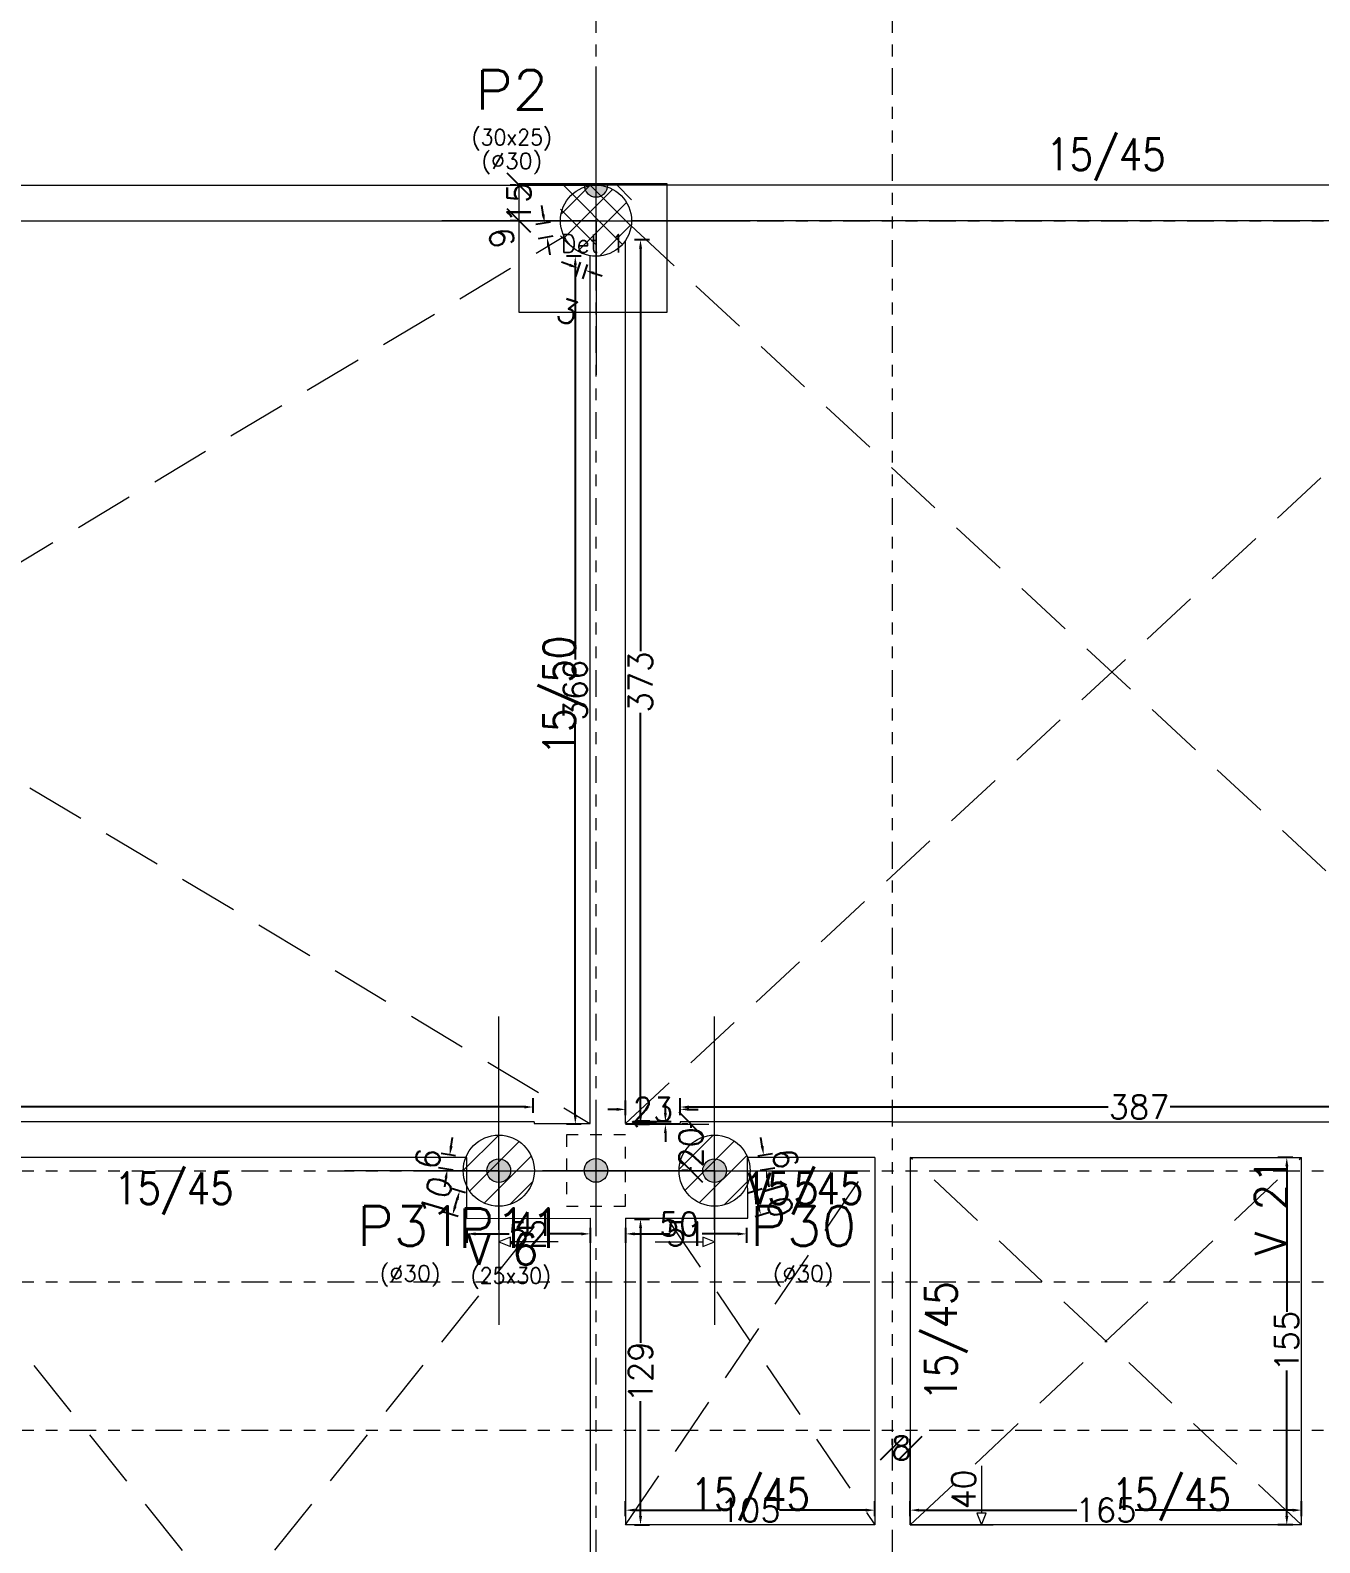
# Model space of a CAD drawing. Header units: metres. Extents: x 0 to 84, y 0 to 59.4.
# Drawn here: x 13.54 to 24.42, y 26.54 to 39.29 of the extents above; entities that cross this region are included whole.
import ezdxf
from ezdxf.enums import TextEntityAlignment as Align

# ---------------------------------------------------------------- set-up
doc = ezdxf.new("R2010")
doc.units = ezdxf.units.M
for name, pattern in [('CYPE_PUNTO', [0.075, 0, -0.075]), ('CYPE_RAYAPUNTOPUNTO', [0.45, 0.225, -0.075, 0, -0.075, 0, -0.075]), ('TRAZO_HUECO', [0.75, 0.5, -0.25])]:
    doc.linetypes.add(name, pattern=pattern)
doc.layers.get('0').update_dxf_attribs({"lineweight": 0})
for name, color, linetype, lineweight in [('COTA_COTAS', 2, 'Continuous', 0), ('COTA_FORMAS', 3, 'CYPE_RAYAPUNTOPUNTO', 0), ('COTA_TEXTO', 2, 'Continuous', 0), ('CSM_AREA', 5, 'Continuous', 0), ('CSM_LINHAS', 1, 'Continuous', 0), ('LJ_SIMB_ABER', 7, 'Continuous', 0), ('PILAR_BETAO', 2, 'Continuous', 20), ('PILAR_BETAO_APOIADO', 4, 'CYPE_PUNTO', 0), ('PILAR_DIM', 4, 'Continuous', 20), ('PILAR_EIXOS', 1, 'Continuous', 0), ('PILAR_HACH', 4, 'Continuous', 0), ('PILAR_REF', 3, 'Continuous', 20), ('PONTO_FIXO', 1, 'Continuous', 0), ('VIG_DIM_VIGAS', 3, 'Continuous', 15), ('VIG_FACES', 5, 'Continuous', 9), ('VIG_REF_VIGAS', 3, 'Continuous', 15)]:
    doc.layers.add(name, color=color, linetype=linetype, lineweight=lineweight)
doc.styles.add('CYPETXT', font='', dxfattribs={"height": 0.2})
doc.styles.add('CYPETXT_0.3', font='', dxfattribs={"height": 0.2})
doc.styles.get('CYPETXT').set_extended_font_data('romans')
doc.styles.get('CYPETXT_0.3').set_extended_font_data('romans')
doc.dimstyles.new('cype_arrow', dxfattribs={"dimtxt": 0.18, "dimasz": 0.075, "dimexe": 0.075, "dimexo": 0.075, "dimgap": 0, "dimtad": 0, "dimdec": 4, "dimzin": 0, "dimdsep": 46, "dimtxsty": 'CYPETXT_0.3', "dimcen": 0.09, "dimadec": 0, "dimazin": 0, "dimtfac": 1, "dimtdec": 4, "dimtofl": 0, "dimtmove": 2, "dimatfit": 3, "dimfxl": 1, "dimtolj": 1, "dimtzin": 0, "dimarcsym": 0})
doc.dimstyles.new('cype_oblique', dxfattribs={"dimtxt": 0.18, "dimasz": 0.18, "dimexe": 0.075, "dimexo": 0.075, "dimgap": 0, "dimtad": 0, "dimdec": 4, "dimzin": 0, "dimdsep": 46, "dimtxsty": 'CYPETXT_0.3', "dimblk": 'OBLIQUE', "dimtsz": 0.1, "dimcen": 0.09, "dimadec": 0, "dimazin": 0, "dimtfac": 1, "dimtdec": 4, "dimtofl": 0, "dimtmove": 2, "dimatfit": 3, "dimfxl": 1, "dimtolj": 1, "dimtzin": 0, "dimarcsym": 0})

# ---------------------------------------------------------------- blocks, each defined once
blk = doc.blocks.new('Eixos do pilar')
at = {"layer": 'PILAR_EIXOS'}
for p, q in [((0, -0.5), (0, 0.5)), ((-0.5, 0), (0.5, 0))]:
    blk.add_line(p, q, dxfattribs=at)
blk = doc.blocks.new('*D57')
at = {"layer": 'COTA_TEXTO', "color": 0, "lineweight": -2, "transparency": 16777216}
for p, q in [((20.965, 26.763), (20.965, 26.888)), ((21.04, 26.813), (22.369, 26.813)), ((24.19, 26.813), (22.861, 26.813)), ((24.265, 26.763), (24.265, 26.888))]:
    blk.add_line(p, q, dxfattribs=at)
at = {"layer": 'COTA_TEXTO', "color": 0, "transparency": 16777216}
for points in [[(21.04, 26.825), (21.04, 26.8), (20.965, 26.813)], [(24.19, 26.825), (24.19, 26.8), (24.265, 26.813)]]:
    blk.add_solid(points, dxfattribs=at)
at = {"layer": 'Defpoints', "color": 0, "transparency": 16777216}
for p in [(24.265, 26.813), (20.965, 26.688), (24.265, 26.688)]:
    blk.add_point(p, dxfattribs=at)
at = {"layer": 'COTA_TEXTO', "color": 0, "transparency": 16777216, "insert": (22.615, 26.813), "char_height": 0.2, "attachment_point": 5, "style": 'CYPETXT_0.3'}
blk.add_mtext('\\A1;165', dxfattribs=at)
blk = doc.blocks.new('*D58')
at = {"layer": 'COTA_TEXTO', "color": 0, "lineweight": -2, "transparency": 16777216}
for p, q in [((24.19, 29.788), (24.065, 29.788)), ((24.14, 29.713), (24.14, 28.484)), ((24.14, 26.763), (24.14, 27.992)), ((24.19, 26.688), (24.065, 26.688))]:
    blk.add_line(p, q, dxfattribs=at)
at = {"layer": 'COTA_TEXTO', "color": 0, "transparency": 16777216}
for points in [[(24.128, 29.713), (24.153, 29.713), (24.14, 29.788)], [(24.128, 26.763), (24.153, 26.763), (24.14, 26.688)]]:
    blk.add_solid(points, dxfattribs=at)
at = {"layer": 'Defpoints', "color": 0, "transparency": 16777216}
for p in [(24.14, 29.788), (24.265, 29.788), (24.265, 26.688)]:
    blk.add_point(p, dxfattribs=at)
at = {"layer": 'COTA_TEXTO', "color": 0, "transparency": 16777216, "insert": (24.14, 28.238), "char_height": 0.2, "attachment_point": 5, "rotation": 90, "style": 'CYPETXT_0.3'}
blk.add_mtext('\\A1;155', dxfattribs=at)
blk = doc.blocks.new('*D73')
at = {"layer": 'COTA_TEXTO', "color": 0, "lineweight": -2, "transparency": 16777216}
for p, q in [((19.716, 29.882), (19.704, 29.956)), ((19.679, 29.8), (19.802, 29.821)), ((19.699, 29.68), (19.822, 29.701)), ((19.761, 29.614), (19.773, 29.54))]:
    blk.add_line(p, q, dxfattribs=at)
at = {"layer": 'COTA_TEXTO', "color": 0, "transparency": 16777216}
for points in [[(19.728, 29.884), (19.704, 29.88), (19.728, 29.808)], [(19.773, 29.617), (19.748, 29.612), (19.748, 29.688)]]:
    blk.add_solid(points, dxfattribs=at)
at = {"layer": 'Defpoints', "color": 0, "transparency": 16777216}
for p in [(19.605, 29.788), (19.625, 29.668), (19.748, 29.688)]:
    blk.add_point(p, dxfattribs=at)
at = {"layer": 'COTA_TEXTO', "color": 0, "transparency": 16777216, "insert": (19.912, 29.777), "char_height": 0.2, "attachment_point": 5, "rotation": 279.4623, "style": 'CYPETXT_0.3'}
blk.add_mtext('\\A1;6', dxfattribs=at)
blk = doc.blocks.new('*D74')
at = {"layer": 'COTA_TEXTO', "color": 0, "lineweight": -2, "transparency": 16777216}
for p, q in [((19.597, 29.489), (19.717, 29.525)), ((19.666, 29.432), (19.683, 29.376)), ((19.657, 29.289), (19.777, 29.325))]:
    blk.add_line(p, q, dxfattribs=at)
at = {"layer": 'COTA_TEXTO', "color": 0, "transparency": 16777216}
for points in [[(19.678, 29.436), (19.654, 29.428), (19.645, 29.504)], [(19.695, 29.379), (19.671, 29.372), (19.705, 29.304)]]:
    blk.add_solid(points, dxfattribs=at)
at = {"layer": 'Defpoints', "color": 0, "transparency": 16777216}
for p in [(19.525, 29.468), (19.585, 29.268), (19.705, 29.304)]:
    blk.add_point(p, dxfattribs=at)
at = {"layer": 'COTA_TEXTO', "color": 0, "transparency": 16777216, "insert": (19.843, 29.454), "char_height": 0.2, "attachment_point": 5, "rotation": 286.6992, "style": 'CYPETXT_0.3'}
blk.add_mtext('\\A1;10', dxfattribs=at)
blk = doc.blocks.new('*D75')
at = {"layer": 'COTA_TEXTO', "color": 0, "lineweight": -2, "transparency": 16777216}
for p, q in [((18.565, 29.193), (18.565, 29.068)), ((18.64, 29.143), (18.939, 29.143)), ((19.51, 29.143), (19.211, 29.143)), ((19.585, 29.193), (19.585, 29.068))]:
    blk.add_line(p, q, dxfattribs=at)
at = {"layer": 'COTA_TEXTO', "color": 0, "transparency": 16777216}
for points in [[(18.64, 29.155), (18.64, 29.13), (18.565, 29.143)], [(19.51, 29.155), (19.51, 29.13), (19.585, 29.143)]]:
    blk.add_solid(points, dxfattribs=at)
at = {"layer": 'Defpoints', "color": 0, "transparency": 16777216}
for p in [(18.565, 29.268), (19.585, 29.268), (18.565, 29.143)]:
    blk.add_point(p, dxfattribs=at)
at = {"layer": 'COTA_TEXTO', "color": 0, "transparency": 16777216, "insert": (19.075, 29.143), "char_height": 0.2, "attachment_point": 5, "style": 'CYPETXT_0.3'}
blk.add_mtext('\\A1;51', dxfattribs=at)
blk = doc.blocks.new('*D76')
at = {"layer": 'COTA_TEXTO', "color": 0, "lineweight": -2, "transparency": 16777216}
for p, q in [((18.64, 29.268), (18.765, 29.268)), ((18.69, 29.193), (18.69, 28.224)), ((18.69, 26.763), (18.69, 27.732)), ((18.64, 26.688), (18.765, 26.688))]:
    blk.add_line(p, q, dxfattribs=at)
at = {"layer": 'COTA_TEXTO', "color": 0, "transparency": 16777216}
for points in [[(18.678, 29.193), (18.703, 29.193), (18.69, 29.268)], [(18.678, 26.763), (18.703, 26.763), (18.69, 26.688)]]:
    blk.add_solid(points, dxfattribs=at)
at = {"layer": 'Defpoints', "color": 0, "transparency": 16777216}
for p in [(18.565, 29.268), (18.565, 26.688), (18.69, 26.688)]:
    blk.add_point(p, dxfattribs=at)
at = {"layer": 'COTA_TEXTO', "color": 0, "transparency": 16777216, "insert": (18.69, 27.978), "char_height": 0.2, "attachment_point": 5, "rotation": 90, "style": 'CYPETXT_0.3'}
blk.add_mtext('\\A1;129', dxfattribs=at)
blk = doc.blocks.new('*D77')
at = {"layer": 'COTA_TEXTO', "color": 0, "lineweight": -2, "transparency": 16777216}
for p, q in [((18.565, 26.763), (18.565, 26.888)), ((18.64, 26.813), (19.369, 26.813)), ((20.59, 26.813), (19.861, 26.813)), ((20.665, 26.763), (20.665, 26.888))]:
    blk.add_line(p, q, dxfattribs=at)
at = {"layer": 'COTA_TEXTO', "color": 0, "transparency": 16777216}
for points in [[(18.64, 26.825), (18.64, 26.8), (18.565, 26.813)], [(20.59, 26.825), (20.59, 26.8), (20.665, 26.813)]]:
    blk.add_solid(points, dxfattribs=at)
at = {"layer": 'Defpoints', "color": 0, "transparency": 16777216}
for p in [(20.665, 26.813), (18.565, 26.688), (20.665, 26.688)]:
    blk.add_point(p, dxfattribs=at)
at = {"layer": 'COTA_TEXTO', "color": 0, "transparency": 16777216, "insert": (19.615, 26.813), "char_height": 0.2, "attachment_point": 5, "style": 'CYPETXT_0.3'}
blk.add_mtext('\\A1;105', dxfattribs=at)
blk = doc.blocks.new('*D78')
at = {"layer": 'COTA_TEXTO', "color": 0, "lineweight": -2, "transparency": 16777216}
for p, q in [((17.213, 29.489), (17.093, 29.525)), ((17.127, 29.376), (17.144, 29.432)), ((17.153, 29.289), (17.033, 29.325))]:
    blk.add_line(p, q, dxfattribs=at)
at = {"layer": 'COTA_TEXTO', "color": 0, "transparency": 16777216}
for points in [[(17.132, 29.436), (17.156, 29.428), (17.165, 29.504)], [(17.115, 29.379), (17.139, 29.372), (17.105, 29.304)]]:
    blk.add_solid(points, dxfattribs=at)
at = {"layer": 'Defpoints', "color": 0, "transparency": 16777216}
for p in [(17.165, 29.504), (17.285, 29.468), (17.225, 29.268)]:
    blk.add_point(p, dxfattribs=at)
at = {"layer": 'COTA_TEXTO', "color": 0, "transparency": 16777216, "insert": (16.967, 29.454), "char_height": 0.2, "attachment_point": 5, "rotation": 73.3008, "style": 'CYPETXT_0.3'}
blk.add_mtext('\\A1;10', dxfattribs=at)
blk = doc.blocks.new('*D79')
at = {"layer": 'COTA_TEXTO', "color": 0, "lineweight": -2, "transparency": 16777216}
for p, q in [((17.094, 29.882), (17.106, 29.956)), ((17.131, 29.8), (17.008, 29.821)), ((17.111, 29.68), (16.988, 29.701)), ((17.049, 29.614), (17.037, 29.54))]:
    blk.add_line(p, q, dxfattribs=at)
at = {"layer": 'COTA_TEXTO', "color": 0, "transparency": 16777216}
for points in [[(17.082, 29.884), (17.106, 29.88), (17.082, 29.808)], [(17.037, 29.617), (17.062, 29.612), (17.062, 29.688)]]:
    blk.add_solid(points, dxfattribs=at)
at = {"layer": 'Defpoints', "color": 0, "transparency": 16777216}
for p in [(17.082, 29.808), (17.205, 29.788), (17.185, 29.668)]:
    blk.add_point(p, dxfattribs=at)
at = {"layer": 'COTA_TEXTO', "color": 0, "transparency": 16777216, "insert": (16.898, 29.777), "char_height": 0.2, "attachment_point": 5, "rotation": 80.5377, "style": 'CYPETXT_0.3'}
blk.add_mtext('\\A1;6', dxfattribs=at)
blk = doc.blocks.new('*D82')
at = {"layer": 'COTA_TEXTO', "color": 0, "lineweight": -2, "transparency": 16777216}
for p, q in [((17.225, 29.193), (17.225, 29.068)), ((17.3, 29.143), (17.582, 29.143)), ((18.19, 29.143), (17.908, 29.143)), ((18.265, 29.193), (18.265, 29.068))]:
    blk.add_line(p, q, dxfattribs=at)
at = {"layer": 'COTA_TEXTO', "color": 0, "transparency": 16777216}
for points in [[(17.3, 29.155), (17.3, 29.13), (17.225, 29.143)], [(18.19, 29.155), (18.19, 29.13), (18.265, 29.143)]]:
    blk.add_solid(points, dxfattribs=at)
at = {"layer": 'Defpoints', "color": 0, "transparency": 16777216}
for p in [(17.225, 29.268), (18.265, 29.268), (17.225, 29.143)]:
    blk.add_point(p, dxfattribs=at)
at = {"layer": 'COTA_TEXTO', "color": 0, "transparency": 16777216, "insert": (17.745, 29.143), "char_height": 0.2, "attachment_point": 5, "style": 'CYPETXT_0.3'}
blk.add_mtext('\\A1;52', dxfattribs=at)
blk = doc.blocks.new('*D96')
at = {"layer": 'COTA_TEXTO', "color": 0, "lineweight": -2, "transparency": 16777216}
for p, q in [((18.094, 37.313), (18.023, 37.337)), ((18.181, 37.337), (18.142, 37.218)), ((18.241, 37.317), (18.202, 37.198)), ((18.297, 37.246), (18.368, 37.222))]:
    blk.add_line(p, q, dxfattribs=at)
at = {"layer": 'COTA_TEXTO', "color": 0, "transparency": 16777216}
for points in [[(18.098, 37.325), (18.09, 37.301), (18.165, 37.289)], [(18.301, 37.257), (18.293, 37.234), (18.225, 37.269)]]:
    blk.add_solid(points, dxfattribs=at)
at = {"layer": 'Defpoints', "color": 0, "transparency": 16777216}
for p in [(18.205, 37.408), (18.265, 37.388), (18.165, 37.289)]:
    blk.add_point(p, dxfattribs=at)
at = {"layer": 'COTA_TEXTO', "color": 0, "transparency": 16777216, "insert": (18.076, 36.921), "char_height": 0.2, "attachment_point": 5, "rotation": 341.5651, "style": 'CYPETXT_0.3'}
blk.add_mtext('\\A1;3', dxfattribs=at)
blk = doc.blocks.new('*D97')
at = {"layer": 'COTA_TEXTO', "color": 0, "lineweight": -2, "transparency": 16777216}
for p, q in [((17.869, 37.741), (17.857, 37.815)), ((17.931, 37.676), (17.808, 37.655)), ((17.951, 37.556), (17.828, 37.535)), ((17.914, 37.473), (17.926, 37.399))]:
    blk.add_line(p, q, dxfattribs=at)
at = {"layer": 'COTA_TEXTO', "color": 0, "transparency": 16777216}
for points in [[(17.882, 37.743), (17.857, 37.739), (17.882, 37.667)], [(17.926, 37.475), (17.902, 37.471), (17.902, 37.547)]]:
    blk.add_solid(points, dxfattribs=at)
at = {"layer": 'Defpoints', "color": 0, "transparency": 16777216}
for p in [(17.882, 37.667), (18.005, 37.688), (18.025, 37.568)]:
    blk.add_point(p, dxfattribs=at)
at = {"layer": 'COTA_TEXTO', "color": 0, "transparency": 16777216, "insert": (17.519, 37.545), "char_height": 0.2, "attachment_point": 5, "rotation": 279.4623, "style": 'CYPETXT_0.3'}
blk.add_mtext('\\A1;6', dxfattribs=at)
blk = doc.blocks.new('*D99')
at = {"layer": 'COTA_TEXTO', "color": 0, "lineweight": -2, "transparency": 16777216}
for p, q in [((18.19, 37.388), (18.065, 37.388)), ((18.14, 37.313), (18.14, 33.988)), ((18.14, 30.143), (18.14, 33.467)), ((18.19, 30.068), (18.065, 30.068))]:
    blk.add_line(p, q, dxfattribs=at)
at = {"layer": 'COTA_TEXTO', "color": 0, "transparency": 16777216}
for points in [[(18.128, 37.313), (18.153, 37.313), (18.14, 37.388)], [(18.128, 30.143), (18.153, 30.143), (18.14, 30.068)]]:
    blk.add_solid(points, dxfattribs=at)
at = {"layer": 'Defpoints', "color": 0, "transparency": 16777216}
for p in [(18.14, 37.388), (18.265, 37.388), (18.265, 30.068)]:
    blk.add_point(p, dxfattribs=at)
at = {"layer": 'COTA_TEXTO', "color": 0, "transparency": 16777216, "insert": (18.14, 33.728), "char_height": 0.2, "attachment_point": 5, "rotation": 90, "style": 'CYPETXT_0.3'}
blk.add_mtext('\\A1;366', dxfattribs=at)
blk = doc.blocks.new('*D101')
at = {"layer": 'COTA_TEXTO', "color": 0, "lineweight": -2, "transparency": 16777216}
for p, q in [((5.565, 30.163), (5.565, 30.288)), ((17.785, 30.163), (17.785, 30.288)), ((5.64, 30.213), (11.447, 30.213)), ((17.71, 30.213), (11.903, 30.213))]:
    blk.add_line(p, q, dxfattribs=at)
at = {"layer": 'COTA_TEXTO', "color": 0, "transparency": 16777216}
for points in [[(5.64, 30.225), (5.64, 30.2), (5.565, 30.213)], [(17.71, 30.225), (17.71, 30.2), (17.785, 30.213)]]:
    blk.add_solid(points, dxfattribs=at)
at = {"layer": 'Defpoints', "color": 0, "transparency": 16777216}
for p in [(17.785, 30.213), (5.565, 30.088), (17.785, 30.088)]:
    blk.add_point(p, dxfattribs=at)
at = {"layer": 'COTA_TEXTO', "color": 0, "transparency": 16777216, "insert": (11.675, 30.213), "char_height": 0.2, "attachment_point": 5, "style": 'CYPETXT_0.3'}
blk.add_mtext('\\A1;611', dxfattribs=at)
blk = doc.blocks.new('*D134')
at = {"layer": 'COTA_TEXTO', "color": 0, "lineweight": -2, "transparency": 16777216}
for p, q in [((19.025, 30.163), (19.025, 30.288)), ((26.765, 30.163), (26.765, 30.288)), ((19.1, 30.213), (22.634, 30.213)), ((26.69, 30.213), (23.156, 30.213))]:
    blk.add_line(p, q, dxfattribs=at)
at = {"layer": 'COTA_TEXTO', "color": 0, "transparency": 16777216}
for points in [[(19.1, 30.225), (19.1, 30.2), (19.025, 30.213)], [(26.69, 30.225), (26.69, 30.2), (26.765, 30.213)]]:
    blk.add_solid(points, dxfattribs=at)
at = {"layer": 'Defpoints', "color": 0, "transparency": 16777216}
for p in [(26.765, 30.213), (19.025, 30.088), (26.765, 30.088)]:
    blk.add_point(p, dxfattribs=at)
at = {"layer": 'COTA_TEXTO', "color": 0, "transparency": 16777216, "insert": (22.895, 30.213), "char_height": 0.2, "attachment_point": 5, "style": 'CYPETXT_0.3'}
blk.add_mtext('\\A1;387', dxfattribs=at)
blk = doc.blocks.new('*D136')
at = {"layer": 'COTA_TEXTO', "color": 0, "lineweight": -2, "transparency": 16777216}
for p, q in [((18.64, 37.528), (18.765, 37.528)), ((18.69, 37.453), (18.69, 34.058)), ((18.69, 30.143), (18.69, 33.537)), ((18.64, 30.068), (18.765, 30.068))]:
    blk.add_line(p, q, dxfattribs=at)
at = {"layer": 'COTA_TEXTO', "color": 0, "transparency": 16777216}
for points in [[(18.678, 37.453), (18.703, 37.453), (18.69, 37.528)], [(18.678, 30.143), (18.703, 30.143), (18.69, 30.068)]]:
    blk.add_solid(points, dxfattribs=at)
at = {"layer": 'Defpoints', "color": 0, "transparency": 16777216}
for p in [(18.565, 37.528), (18.565, 30.068), (18.69, 30.068)]:
    blk.add_point(p, dxfattribs=at)
at = {"layer": 'COTA_TEXTO', "color": 0, "transparency": 16777216, "insert": (18.69, 33.798), "char_height": 0.2, "attachment_point": 5, "rotation": 90, "style": 'CYPETXT_0.3'}
blk.add_mtext('\\A1;373', dxfattribs=at)
blk = doc.blocks.new('*D137')
at = {"layer": 'COTA_TEXTO', "color": 0, "lineweight": -2, "transparency": 16777216}
for p, q in [((18.565, 30.142895), (18.565, 30.267895)), ((19.025, 30.142895), (19.025, 30.267895)), ((18.49, 30.192895), (18.415, 30.192895)), ((19.1, 30.192895), (19.175, 30.192895))]:
    blk.add_line(p, q, dxfattribs=at)
at = {"layer": 'COTA_TEXTO', "color": 0, "transparency": 16777216}
for points in [[(18.49, 30.205395), (18.49, 30.180395), (18.565, 30.192895)], [(19.1, 30.205395), (19.1, 30.180395), (19.025, 30.192895)]]:
    blk.add_solid(points, dxfattribs=at)
at = {"layer": 'Defpoints', "color": 0, "transparency": 16777216}
for p in [(19.025, 30.192895), (18.565, 30.067895), (19.025, 30.067895)]:
    blk.add_point(p, dxfattribs=at)
at = {"layer": 'COTA_TEXTO', "color": 0, "transparency": 16777216, "insert": (18.795, 30.192895), "char_height": 0.2, "attachment_point": 5, "style": 'CYPETXT_0.3'}
blk.add_mtext('\\A1;23', dxfattribs=at)
blk = doc.blocks.new('*D138')
at = {"layer": 'COTA_TEXTO', "color": 0, "lineweight": -2, "transparency": 16777216}
for p, q in [((18.9, 30.162895), (18.9, 30.237895)), ((18.95, 30.087895), (18.825, 30.087895)), ((18.95, 30.067895), (18.825, 30.067895)), ((18.9, 29.992895), (18.9, 29.917895))]:
    blk.add_line(p, q, dxfattribs=at)
at = {"layer": 'COTA_TEXTO', "color": 0, "transparency": 16777216}
for points in [[(18.8875, 30.162895), (18.9125, 30.162895), (18.9, 30.087895)], [(18.8875, 29.992895), (18.9125, 29.992895), (18.9, 30.067895)]]:
    blk.add_solid(points, dxfattribs=at)
at = {"layer": 'Defpoints', "color": 0, "transparency": 16777216}
for p in [(18.9, 30.087895), (19.025, 30.087895), (19.025, 30.067895)]:
    blk.add_point(p, dxfattribs=at)
at = {"layer": 'COTA_TEXTO', "color": 0, "transparency": 16777216, "insert": (18.725, 30.077895), "char_height": 0.2, "attachment_point": 5, "rotation": 90, "style": 'CYPETXT_0.3'}
blk.add_mtext('\\A1;1', dxfattribs=at)
blk = doc.blocks.new('*D148')
at = {"layer": 'COTA_COTAS', "color": 0, "lineweight": -2, "transparency": 16777216}
for p, q in [((20.715, 27.238), (20.915, 27.438)), ((20.865, 27.238), (21.065, 27.438)), ((20.815, 27.363), (20.815, 27.413)), ((20.815, 27.338), (20.822, 27.338)), ((20.965, 27.338), (20.958, 27.338)), ((20.965, 27.363), (20.965, 27.413))]:
    blk.add_line(p, q, dxfattribs=at)
at = {"layer": 'Defpoints', "color": 0, "transparency": 16777216}
for p in [(20.815, 27.338), (20.815, 27.288), (20.965, 27.288)]:
    blk.add_point(p, dxfattribs=at)
at = {"layer": 'COTA_COTAS', "color": 0, "transparency": 16777216, "insert": (20.89, 27.338), "char_height": 0.2, "attachment_point": 5, "style": 'CYPETXT_0.3'}
blk.add_mtext('\\A1;8', dxfattribs=at)
blk = doc.blocks.new('_OBLIQUE')
at = {"color": 0, "linetype": 'ByBlock', "lineweight": -2}
blk.add_line((-0.5, -0.5), (0.5, 0.5), dxfattribs=at)
blk = doc.blocks.new('*D155')
at = {"layer": 'COTA_COTAS', "color": 0, "lineweight": -2, "transparency": 16777216}
for p, q in [((19.215, 29.968), (19.015, 30.168)), ((19.09, 30.068), (19.04, 30.068)), ((19.115, 30.068), (19.115, 30.038)), ((19.215, 29.576), (19.015, 29.776)), ((19.09, 29.676), (19.04, 29.676)), ((19.115, 29.676), (19.115, 29.706))]:
    blk.add_line(p, q, dxfattribs=at)
at = {"layer": 'Defpoints', "color": 0, "transparency": 16777216}
for p in [(19.165, 30.068), (19.115, 29.676), (19.165, 29.676)]:
    blk.add_point(p, dxfattribs=at)
at = {"layer": 'COTA_COTAS', "color": 0, "transparency": 16777216, "insert": (19.115, 29.872), "char_height": 0.2, "attachment_point": 5, "rotation": 90, "style": 'CYPETXT_0.3'}
blk.add_mtext('\\A1;20', dxfattribs=at)
blk = doc.blocks.new('Ponto fixo face')
at = {"layer": 'PONTO_FIXO'}
h = blk.add_hatch(color=256, dxfattribs=at)
edge = h.paths.add_edge_path(flags=0)
edge.add_line((0, 0), (0.001, 0))
edge.add_arc((0, 0), 0.001, 0, 180)
edge.add_line((-0.001, 0), (0, 0))
for p, q in [((-0.001, 0), (0, 0)), ((0, 0), (0.001, 0))]:
    blk.add_line(p, q, dxfattribs=at)
blk.add_arc((0, 0), 0.001, 0, 180, dxfattribs=at)
blk = doc.blocks.new('*D159')
at = {"layer": 'COTA_COTAS', "color": 0, "lineweight": -2, "transparency": 16777216}
for p, q in [((17.765, 37.888), (17.565, 38.088)), ((17.64, 37.988), (17.59, 37.988)), ((17.665, 37.988), (17.665, 37.988)), ((17.765, 37.588), (17.565, 37.788)), ((17.64, 37.688), (17.59, 37.688)), ((17.665, 37.688), (17.665, 37.688))]:
    blk.add_line(p, q, dxfattribs=at)
at = {"layer": 'Defpoints', "color": 0, "transparency": 16777216}
for p in [(17.715, 37.988), (17.665, 37.688), (17.715, 37.688)]:
    blk.add_point(p, dxfattribs=at)
at = {"layer": 'COTA_COTAS', "color": 0, "transparency": 16777216, "insert": (17.665, 37.838), "char_height": 0.2, "attachment_point": 5, "rotation": 90, "style": 'CYPETXT_0.3'}
blk.add_mtext('\\A1;15', dxfattribs=at)
blk = doc.blocks.new('Ponto fixo Centro')
at = {"layer": 'PONTO_FIXO'}
h = blk.add_hatch(color=256, dxfattribs=at)
edge = h.paths.add_edge_path(flags=0)
edge.add_arc((0, 0), 0.001, 0, 360)
blk.add_circle((0, 0), 0.001, dxfattribs=at)

msp = doc.modelspace()

# ---------------------------------------------------------------- linework, layer by layer
at = {"layer": 'COTA_COTAS'}
for p, q in [((18.315, 37.98789), (17.615, 37.98789)), ((18.565, 30.0679), (19.265, 30.0679)), ((17.495, 29.67589), (17.495, 28.97589)), ((19.315, 29.67589), (19.315, 28.97589)), ((20.965, 26.68789), (20.965, 27.3879)), ((20.965, 26.68789), (21.665, 26.68789))]:
    msp.add_line(p, q, dxfattribs=at)
for points in [[(17.995, 29.07589), (17.595, 29.07589), (17.595, 29.11589), (17.495, 29.07589), (17.595, 29.03589), (17.595, 29.07589)], [(18.815, 29.07589), (19.215, 29.07589), (19.215, 29.03589), (19.315, 29.07589), (19.215, 29.11589), (19.215, 29.07589)], [(21.565, 27.1879), (21.565, 26.7879), (21.525, 26.7879), (21.565, 26.68789), (21.605, 26.7879), (21.565, 26.7879)]]:
    msp.add_lwpolyline(points, dxfattribs=at)
at = {"layer": 'COTA_FORMAS'}
for p, q in [((18.315, 16.99789), (18.315, 40.9879)), ((20.815, 16.99789), (20.815, 40.9879)), ((2.275, 37.68789), (82.265, 37.68789)), ((2.275, 29.67589), (82.265, 29.67589)), ((2.275, 28.7379), (82.265, 28.7379)), ((2.275, 27.4879), (82.265, 27.4879))]:
    msp.add_line(p, q, dxfattribs=at)
at = {"layer": 'CSM_AREA', "lineweight": 9}
msp.add_lwpolyline([(17.665, 36.91589), (18.915, 36.91589), (18.915, 37.99789), (17.665, 37.99789), (17.665, 36.91589)], close=True, dxfattribs=at)
at = {"layer": 'CSM_LINHAS', "lineweight": 9}
for p, q in [((18.315, 37.68789), (18.315, 38.9879)), ((18.315, 37.68789), (17.015, 37.68789)), ((18.315, 37.68789), (19.615, 37.68789)), ((18.315, 37.68789), (18.315, 36.38789)), ((17.495, 29.67589), (17.495, 30.97589)), ((19.315, 29.67589), (19.315, 30.97589)), ((17.495, 29.67589), (16.195, 29.67589)), ((17.495, 29.67589), (18.795, 29.67589)), ((17.495, 29.67589), (17.495, 28.37589)), ((19.315, 29.67589), (18.015, 29.67589)), ((19.315, 29.67589), (20.615, 29.67589)), ((19.315, 29.67589), (19.315, 28.37589))]:
    msp.add_line(p, q, dxfattribs=at)
at = {"layer": 'LJ_SIMB_ABER', "linetype": 'TRAZO_HUECO'}
for p, q in [((18.565, 30.07515), (26.765, 37.68788)), ((18.60756, 37.64837), (26.75127, 30.08789)), ((5.58755, 30.08789), (18.04308, 37.55486)), ((5.82262, 37.53346), (18.26422, 30.07484)), ((12.165, 29.78789), (18.265, 22.18789)), ((18.565, 26.68789), (20.665, 29.78789)), ((24.265, 26.68789), (20.965, 29.78789)), ((20.965, 26.68789), (24.265, 29.78789)), ((12.31935, 22.38019), (17.85288, 29.27443)), ((18.91211, 29.27549), (20.665, 26.68789))]:
    msp.add_line(p, q, dxfattribs=at)
at = {"layer": 'PILAR_BETAO'}
for centre in [(18.315, 37.68789), (17.495, 29.67589), (19.315, 29.67589)]:
    msp.add_circle(centre, 0.3, dxfattribs=at)
at = {"layer": 'PILAR_BETAO_APOIADO'}
msp.add_lwpolyline([(18.065, 29.37789), (18.565, 29.37789), (18.565, 29.97789), (18.065, 29.97789), (18.065, 29.37789)], close=True, dxfattribs=at)
at = {"layer": 'PILAR_HACH'}
for p, q in [((18.02424, 37.74626), (18.25663, 37.97865)), ((18.5396, 37.4879), (18.0396, 37.98789)), ((18.05323, 37.54897), (18.45392, 37.94967)), ((18.615, 37.63877), (18.26588, 37.98789)), ((18.615, 37.86505), (18.49215, 37.98789)), ((18.31333, 37.4879), (18.015, 37.78622)), ((18.16321, 37.43268), (18.57021, 37.83968)), ((18.35029, 37.39348), (18.60941, 37.65261)), ((18.08705, 37.4879), (18.015, 37.55995)), ((17.19507, 29.67631), (17.49459, 29.97583)), ((17.24969, 29.50466), (17.66623, 29.9212)), ((19.01691, 29.68796), (19.30293, 29.97398)), ((19.06638, 29.51116), (19.47973, 29.92451)), ((17.37552, 29.40422), (17.76668, 29.79537)), ((19.18903, 29.40753), (19.58337, 29.80187)), ((19.39659, 29.38882), (19.60208, 29.5943)), ((17.58863, 29.39105), (17.77985, 29.58227))]:
    msp.add_line(p, q, dxfattribs=at)
at = {"layer": 'VIG_FACES'}
for p, q in [((5.5681, 37.98788), (18.3119, 37.98788)), ((26.915, 37.98788), (18.3181, 37.98788)), ((5.865, 37.68788), (18.015, 37.68788)), ((26.765, 37.68788), (18.615, 37.68788)), ((18.565, 30.07515), (18.565, 37.52206)), ((18.265, 30.07485), (18.265, 37.39209)), ((17.79416, 30.08789), (12.015, 30.08789)), ((17.79416, 30.08789), (17.79417, 30.07437)), ((17.79417, 30.07437), (18.265, 30.07485)), ((18.565, 30.07515), (19.02573, 30.07561)), ((20.815, 30.08789), (19.02571, 30.08789)), ((19.02571, 30.08789), (19.02573, 30.07561)), ((20.815, 30.08789), (26.765, 30.08789)), ((17.22549, 29.78789), (12.165, 29.78789)), ((17.22601, 29.27381), (17.22549, 29.78789)), ((20.665, 29.78789), (19.59343, 29.78789)), ((20.665, 29.78789), (20.665, 26.68789)), ((20.965, 29.78789), (24.265, 29.78789)), ((20.965, 29.78789), (20.965, 26.68789)), ((24.265, 26.68789), (24.265, 29.78789)), ((17.22601, 29.27381), (18.265, 29.27484)), ((18.265, 29.27484), (18.265, 22.18789)), ((18.565, 29.27514), (18.565, 26.68789)), ((20.665, 26.68789), (18.565, 26.68789)), ((24.265, 26.68789), (20.965, 26.68789))]:
    msp.add_line(p, q, dxfattribs=at)
msp.add_lwpolyline([(18.565, 29.27514), (19.59394, 29.27617), (19.59343, 29.78789)], dxfattribs=at)

# ---------------------------------------------------------------- block references
at = {"layer": 'PILAR_EIXOS', "zscale": 2}
for p in [(18.315, 37.68789), (17.495, 29.67589), (19.315, 29.67589)]:
    msp.add_blockref('Eixos do pilar', p, dxfattribs=at)
at = {"layer": 'PILAR_EIXOS', "xscale": 0.9000000000000001, "zscale": 2}
msp.add_blockref('Eixos do pilar', (18.315, 29.67789), dxfattribs=at)
at = {"layer": 'PONTO_FIXO', "xscale": 100, "yscale": 100, "zscale": 100, "rotation": 180}
msp.add_blockref('Ponto fixo face', (18.315, 37.98789), dxfattribs=at)
at = {"layer": 'PONTO_FIXO', "xscale": 100, "yscale": 100, "zscale": 100}
for p in [(17.495, 29.67589), (18.315, 29.67789), (19.315, 29.67589)]:
    msp.add_blockref('Ponto fixo Centro', p, dxfattribs=at)

# ---------------------------------------------------------------- texts
at = {"layer": 'COTA_TEXTO', "style": 'CYPETXT', "width": 0.872087}
for s, p, p2 in [('41', (17.627, 29.12589), (17.963, 29.12589)), ('50', (18.847, 29.12589), (19.183, 29.12589))]:
    msp.add_text(s, height=0.2, dxfattribs=at).set_placement(p, p2, align=Align.FIT)
msp.add_text('40', height=0.2, rotation=90, dxfattribs=at).set_placement((21.515, 26.81989), (21.515, 27.1559), align=Align.FIT)
at = {"layer": 'CSM_AREA', "style": 'CYPETXT', "width": 0.793147}
msp.add_text('Det 1', height=0.153333, dxfattribs=at).set_placement((18.02, 37.41856), (18.56, 37.41856), align=Align.FIT)
at = {"layer": 'PILAR_DIM', "lineweight": 0, "style": 'CYPETXT'}
for s, width, p, p2 in [('(30x25)', 0.842426, (17.26629, 38.32527), (17.94429, 38.32527)), ('(%%c30)', 0.913343, (17.34929, 38.12527), (17.86129, 38.12527)), ('(%%c30)', 0.913343, (16.4915, 28.74256), (17.0035, 28.74256)), ('(25x30)', 0.842426, (17.2585, 28.72456), (17.9365, 28.72456)), ('(%%c30)', 0.913343, (19.8065, 28.74256), (20.3185, 28.74256))]:
    msp.add_text(s, height=0.133333, dxfattribs=dict(at, width=width)).set_placement(p, p2, align=Align.FIT)
at = {"layer": 'PILAR_REF', "style": 'CYPETXT'}
for s, width, p, p2 in [('P2', 0.934784, (17.29779, 38.62527), (17.91279, 38.62527)), ('P31', 0.914221, (16.3, 29.04256), (17.195, 29.04256)), ('P11', 0.914221, (17.15, 29.02456), (18.045, 29.02456)), ('P30', 0.914221, (19.615, 29.04256), (20.51, 29.04256))]:
    msp.add_text(s, height=0.333333, dxfattribs=dict(at, width=width)).set_placement(p, p2, align=Align.FIT)
at = {"layer": 'VIG_DIM_VIGAS', "style": 'CYPETXT', "width": 0.769756}
for p, p2 in [((22.111, 38.11455), (23.119, 38.11455)), ((14.251, 29.39456), (15.259, 29.39456)), ((19.561, 29.39456), (20.569, 29.39456)), ((19.111, 26.81456), (20.119, 26.81456)), ((22.661, 26.81456), (23.669, 26.81456))]:
    msp.add_text('15/45', height=0.266667, dxfattribs=at).set_placement(p, p2, align=Align.FIT)
for s, p, p2 in [('15/50', (18.13833, 33.17889), (18.13833, 34.18689)), ('15/45', (21.35833, 27.7339), (21.35833, 28.74189))]:
    msp.add_text(s, height=0.266667, rotation=90, dxfattribs=at).set_placement(p, p2, align=Align.FIT)
at = {"layer": 'VIG_REF_VIGAS', "style": 'CYPETXT', "width": 0.796702}
msp.add_text('V 5', height=0.266667, dxfattribs=at).set_placement((19.59343, 29.39456), (20.19743, 29.39456), align=Align.FIT)
at = {"layer": 'VIG_REF_VIGAS', "style": 'CYPETXT'}
for s, rotation, width, p, p2 in [('V 21', 90, 0.815779, (24.13833, 28.95989), (24.13833, 29.78789)), ('V 6', 0.057703, 0.796702, (17.2264, 28.88047), (17.8304, 28.88108))]:
    msp.add_text(s, height=0.266667, rotation=rotation, dxfattribs=dict(at, width=width)).set_placement(p, p2, align=Align.FIT)

# ---------------------------------------------------------------- dimensions: what is measured, and where the dimension line sits
at = {"layer": 'COTA_COTAS'}
for p1, p2, text, picture, middle in [((17.715, 37.98789), (17.715, 37.68789), '15', '*D159', (17.665, 37.83789)), ((19.165, 30.0679), (19.165, 29.67589), '20', '*D155', (19.115, 29.87189)), ((20.965, 27.28789), (20.815, 27.28789), '8', '*D148', (20.89, 27.33789))]:
    dim = msp.add_aligned_dim(p1=p1, p2=p2, distance=-0.05, text=text, dimstyle='cype_oblique', dxfattribs=at)
    dim.commit()
    dim.dimension.update_dxf_attribs({"geometry": picture, "text_midpoint": middle})
at = {"layer": 'COTA_TEXTO'}
for p1, p2, text, picture, middle in [((18.025, 37.5679), (18.005, 37.68789), '6', '*D97', (17.51908, 37.54524)), ((18.565, 37.5279), (18.565, 30.0679), '373', '*D136', (18.69, 33.7979)), ((18.265, 37.3879), (18.205, 37.4079), '3', '*D96', (18.07601, 36.92094)), ((18.265, 30.0679), (18.265, 37.3879), '366', '*D99', (18.14, 33.72789)), ((5.565, 30.08789), (17.785, 30.08789), '611', '*D101', (11.675, 30.21289)), ((18.565, 30.0679), (19.025, 30.0679), '23', '*D137', (18.795, 30.1929)), ((19.025, 30.0679), (19.025, 30.08789), '1', '*D138', (18.725, 30.0779)), ((19.025, 30.08789), (26.765, 30.08789), '387', '*D134', (22.895, 30.21289)), ((17.185, 29.6679), (17.205, 29.78789), '6', '*D79', (16.89817, 29.77737)), ((19.605, 29.78789), (19.625, 29.6679), '6', '*D73', (19.91183, 29.77737)), ((24.265, 26.68789), (24.265, 29.78789), '155', '*D58', (24.14, 28.2379)), ((17.225, 29.26789), (17.285, 29.46789), '10', '*D78', (16.96677, 29.45436)), ((19.525, 29.46789), (19.585, 29.26789), '10', '*D74', (19.84323, 29.45436)), ((18.265, 29.26789), (17.225, 29.26789), '52', '*D82', (17.745, 29.14289)), ((18.565, 29.26789), (18.565, 26.68789), '129', '*D76', (18.69, 27.9779)), ((19.585, 29.26789), (18.565, 29.26789), '51', '*D75', (19.075, 29.14289)), ((18.565, 26.68789), (20.665, 26.68789), '105', '*D77', (19.615, 26.8129)), ((20.965, 26.68789), (24.265, 26.68789), '165', '*D57', (22.615, 26.8129))]:
    dim = msp.add_aligned_dim(p1=p1, p2=p2, distance=0.125, text=text, dimstyle='cype_arrow', dxfattribs=at)
    dim.commit()
    dim.dimension.update_dxf_attribs({"geometry": picture, "text_midpoint": middle})

doc.saveas('drawing.dxf')
